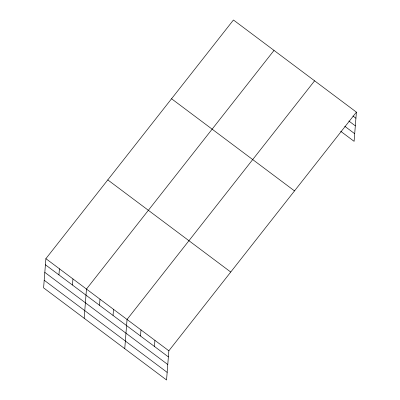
<?xml version="1.0" encoding="UTF-8"?>
<svg xmlns="http://www.w3.org/2000/svg" width="400" height="400" viewBox="0 0 400 400"><rect width="100%" height="100%" fill="white"/><g stroke="black" fill="none" stroke-linecap="round" stroke-linejoin="round"><path stroke-width="0.6" d="M45.895 258.66L43.595 287.86L166.56 380L168.855 350.795L356.405 112.14L233.44 20L45.895 258.66L168.855 350.795M58.94 274.895L59.42 268.795M72.465 285.03L72.945 278.93M84.175 318.265L86.47 289.065L274.02 50.405M99.515 305.3L99.995 299.2M113.045 315.435L113.525 309.335M124.75 348.675L127.05 319.47L314.6 80.81M140.505 336.01L140.985 329.91M154.44 346.455L154.92 340.355M356.405 112.14L354.105 141.34L340.67 131.27M352.94 116L355.925 118.24M348.855 121.015L355.325 125.86M344.755 126.26L354.705 133.715M171.55 98.755L294.515 190.895M107.785 179.9L230.745 272.04M45.415 264.76L168.375 356.895M44.815 272.38L167.775 364.52M44.195 280.24L167.16 372.375"/></g></svg>
